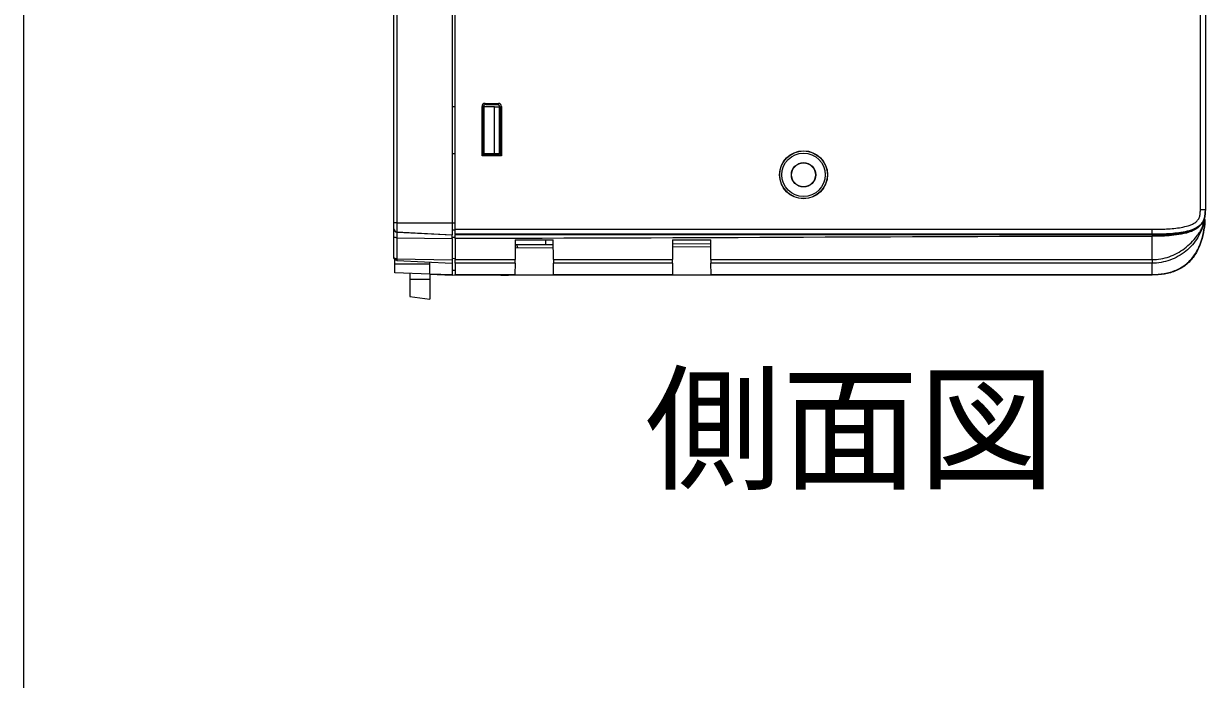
# Model space of a CAD drawing. Extents: x 222 to 1672, y 144 to 807.
# Drawn here: x 1188.1 to 1306, y 333.8 to 399.1 of the extents above; entities that cross this region are included whole.
import ezdxf

# ---------------------------------------------------------------- set-up
doc = ezdxf.new("R2010")
doc.units = 0
doc.header["$LTSCALE"] = 2
doc.header["$MEASUREMENT"] = 0
doc.layers.get('0').update_dxf_attribs({"linetype": 'CONTINUOUS'})
doc.styles.get("Standard").update_dxf_attribs({"font": 'TIMES.TTF'})

msp = doc.modelspace()

# ---------------------------------------------------------------- linework, layer by layer
at = {"lineweight": 5}
msp.add_line((1188.12814, 806.80121), (1188.12814, 144.49055), dxfattribs=at)
at = {"linetype": 'Continuous', "lineweight": 5}
for p, q in [((1305.46285, 380.57686), (1305.46285, 476.57686)), ((1305.96285, 476.57686), (1305.96285, 380.57686)), ((1230.84464, 430.86733), (1230.84464, 386.16733)), ((1225.04464, 379.30085), (1225.04464, 410.44161)), ((1225.32894, 410.45154), (1225.32894, 379.30085)), ((1231.14464, 378.64027), (1231.14464, 403.04027)), ((1231.14464, 390.86732), (1230.84464, 390.86732)), ((1233.83378, 385.9537), (1233.83378, 390.90044)), ((1233.94464, 390.77727), (1233.83378, 390.90044)), ((1233.94464, 386.1622), (1233.94464, 390.77727)), ((1233.95847, 390.86732), (1234.04464, 390.86732)), ((1234.04464, 386.16733), (1234.04464, 390.86732)), ((1235.08822, 390.86732), (1234.04464, 390.86732)), ((1234.13329, 391.20011), (1235.48102, 391.20048)), ((1234.13329, 391.20011), (1234.24422, 391.07686)), ((1234.24422, 391.07686), (1235.34505, 391.07686)), ((1235.08822, 386.16733), (1235.08822, 390.86732)), ((1235.08822, 390.86732), (1235.54464, 390.86732)), ((1235.34505, 391.07686), (1235.48102, 391.20048)), ((1235.54464, 390.86732), (1235.54464, 386.16733)), ((1235.7807, 390.90097), (1235.64464, 390.77727)), ((1235.64464, 390.77727), (1235.64464, 386.07686)), ((1235.7807, 390.90097), (1235.7807, 385.95316)), ((1235.64464, 388.06113), (1235.54464, 388.06113)), ((1230.84464, 386.16733), (1230.84464, 379.30085)), ((1231.14464, 386.16733), (1230.84464, 386.16733)), ((1233.83378, 385.9537), (1233.89105, 386.01732)), ((1235.7807, 385.95316), (1233.83378, 385.9537)), ((1233.89105, 386.16248), (1233.94464, 386.1622)), ((1233.89105, 386.01732), (1233.89105, 386.16248)), ((1235.64464, 386.01732), (1233.89105, 386.01732)), ((1234.04464, 386.16733), (1233.94464, 386.16733)), ((1235.08822, 386.16733), (1234.04464, 386.16733)), ((1235.54464, 386.16733), (1235.08822, 386.16733)), ((1235.7807, 385.95316), (1235.64464, 386.07686)), ((1235.64464, 386.07686), (1235.64464, 386.01732)), ((1305.96285, 380.57686), (1305.46285, 380.57686)), ((1305.85636, 379.51797), (1305.85635, 379.51788)), ((1305.89238, 379.8761), (1305.85636, 379.51797)), ((1305.89795, 379.87629), (1305.89795, 379.87627)), ((1225.04464, 378.69009), (1225.04464, 379.30085)), ((1225.32894, 379.30085), (1225.04464, 379.30085)), ((1225.04464, 378.67111), (1225.04464, 378.69009)), ((1225.04464, 377.88357), (1225.04464, 378.67111)), ((1225.32894, 379.30085), (1225.32894, 378.39078)), ((1225.32894, 379.30085), (1230.84464, 379.30085)), ((1225.32894, 378.39078), (1230.84464, 378.10199)), ((1225.32894, 378.39078), (1225.32894, 378.37181)), ((1225.32894, 378.37181), (1230.84464, 378.08302)), ((1225.32894, 378.37181), (1225.32894, 377.80099)), ((1230.84464, 379.30085), (1230.84464, 378.10199)), ((1230.84464, 379.30085), (1231.14464, 379.30085)), ((1230.84464, 378.59628), (1231.14464, 378.60152)), ((1230.84464, 378.57731), (1231.14464, 378.58254)), ((1231.14464, 378.64027), (1275.06285, 378.64027)), ((1231.14464, 378.64027), (1231.14464, 378.60152)), ((1275.06285, 378.64027), (1300.64464, 378.64027)), ((1300.64464, 378.14075), (1300.64464, 378.64027)), ((1225.04464, 375.83778), (1225.04464, 377.88357)), ((1225.32894, 377.80099), (1230.84464, 377.72131)), ((1225.32894, 377.80099), (1225.32894, 375.69099)), ((1230.84464, 378.10199), (1230.84464, 378.08302)), ((1230.84464, 377.72131), (1230.84464, 378.08302)), ((1230.84464, 377.85769), (1231.14464, 377.85913)), ((1230.84464, 377.72131), (1230.84464, 375.61131)), ((1300.64464, 378.14075), (1231.14464, 378.14075)), ((1231.14464, 378.14075), (1231.14464, 378.09254)), ((1231.14464, 377.73084), (1231.14464, 375.62084)), ((1237.14464, 377.57686), (1237.12757, 375.62084)), ((1240.16285, 377.10407), (1237.14038, 377.08824)), ((1237.14464, 377.57686), (1240.94464, 377.57686)), ((1237.40611, 376.79567), (1237.29449, 377.08905)), ((1240.16285, 377.57686), (1240.16285, 377.10407)), ((1240.94873, 377.10818), (1240.16285, 377.10407)), ((1240.96171, 375.62084), (1240.94464, 377.57686)), ((1252.84464, 377.57686), (1252.82757, 375.62084)), ((1256.64801, 377.19039), (1252.84109, 377.17046)), ((1252.84464, 377.57686), (1256.64464, 377.57686)), ((1256.66171, 375.62084), (1256.64464, 377.57686)), ((1300.64464, 378.08312), (1300.64464, 378.14075)), ((1300.64464, 375.62084), (1300.64464, 377.93844)), ((1237.13781, 376.7937), (1240.95123, 376.82169)), ((1252.83881, 376.90896), (1256.65022, 376.93694)), ((1225.14464, 375.17256), (1225.14464, 375.61911)), ((1228.64464, 375.17256), (1225.14464, 375.17256)), ((1225.14464, 374.29479), (1225.14464, 375.17256)), ((1225.32894, 375.69099), (1230.84464, 375.61131)), ((1225.32894, 375.53819), (1230.84464, 375.24913)), ((1228.64464, 374.20641), (1228.64464, 375.36442)), ((1230.84464, 375.74389), (1231.14464, 375.74913)), ((1230.84464, 375.61131), (1230.84464, 375.24913)), ((1230.84464, 375.24913), (1230.84464, 374.12347)), ((1231.14464, 375.62084), (1237.12757, 375.62084)), ((1237.12441, 375.25866), (1231.14464, 375.25866)), ((1231.14464, 375.25866), (1231.14464, 374.13299)), ((1237.12441, 375.25866), (1237.11459, 374.13299)), ((1240.96171, 375.62084), (1252.82757, 375.62084)), ((1252.82441, 375.25866), (1240.96487, 375.25866)), ((1240.97469, 374.13299), (1240.96487, 375.25866)), ((1252.82441, 375.25866), (1252.81459, 374.13299)), ((1256.66171, 375.62084), (1300.64464, 375.62084)), ((1300.64464, 375.25866), (1256.66487, 375.25866)), ((1256.67469, 374.13299), (1256.66487, 375.25866)), ((1300.64464, 374.13299), (1300.64464, 375.25866)), ((1228.64464, 374.17257), (1225.14464, 374.29479)), ((1226.64464, 374.24241), (1226.64464, 373.67256)), ((1226.64464, 373.67256), (1226.64464, 371.95365)), ((1226.64464, 373.67256), (1228.64464, 373.67256)), ((1228.64464, 374.20641), (1230.84464, 374.12347)), ((1228.64464, 374.18263), (1228.64464, 374.20641)), ((1228.64464, 374.17257), (1228.64464, 374.18263)), ((1228.64464, 374.18263), (1230.84464, 374.06733)), ((1228.64464, 374.17257), (1228.64464, 373.67256)), ((1228.64464, 373.67256), (1228.64464, 371.67256)), ((1230.84464, 374.5621), (1231.14464, 374.56734)), ((1230.84464, 374.12347), (1230.84464, 374.06733)), ((1230.84464, 374.06733), (1231.14464, 374.08731)), ((1231.14464, 374.13299), (1237.11459, 374.13299)), ((1237.1141, 374.07686), (1231.14464, 374.07686)), ((1235.76425, 374.06733), (1236.44464, 374.06733)), ((1240.97518, 374.07686), (1237.1141, 374.07686)), ((1240.97469, 374.13299), (1252.81459, 374.13299)), ((1252.8141, 374.07686), (1240.97518, 374.07686)), ((1256.67518, 374.07686), (1252.8141, 374.07686)), ((1256.67469, 374.13299), (1300.64464, 374.13299)), ((1300.64464, 374.07686), (1256.67518, 374.07686)), ((1226.64464, 371.95365), (1228.64464, 371.67256))]:
    msp.add_line(p, q, dxfattribs=at)
at = {"linetype": 'Continuous', "lineweight": 5, "flags": 128}
msp.add_lwpolyline([(1225.32894, 377.80099), (1225.2727, 377.80329), (1225.21904, 377.80847), (1225.1699, 377.81635), (1225.12703, 377.82664), (1225.09197, 377.83899), (1225.066, 377.85293), (1225.05003, 377.86796), (1225.04464, 377.88357)], dxfattribs=at)
at = {"linetype": 'Continuous', "lineweight": 5}
for radius in [2.39127, 2.37731, 2.16858, 1.21397, 1.19127]:
    msp.add_circle((1265.89464, 384.07686), radius, dxfattribs=at)
for centre, radius, start, end in [((1225.34448, 378.69022), 0.29984, 180.0252387, 267.0290628), ((1225.34448, 378.67124), 0.29984, 180.0252387, 267.0290628), ((1235.76425, 374.16733), 0.1, 247.272923, 270), ((1236.44464, 374.16733), 0.1, 270, 294.5959993)]:
    msp.add_arc(centre, radius, start, end, dxfattribs=at)
for centre, major_axis, ratio, start_param, end_param in [((1234.13411, 390.8997), (-0.2012, 0.22353), 0.997524673, 5.551833564, 7.119890835), ((1234.24505, 390.77645), (-0.21218, 0.21324), 0.997264654, 5.501658939, 7.06971621), ((1235.34423, 390.77645), (0.21218, 0.21324), 0.997264654, 5.496654405, 7.064711676), ((1235.4802, 390.90007), (0.22265, 0.20242), 0.996977364, 5.54682903, 7.114886301)]:
    msp.add_ellipse(centre, major_axis=major_axis, ratio=ratio, start_param=start_param, end_param=end_param, dxfattribs=at)
for points, knots in [([(1300.64464, 378.64027), (1301.13066, 378.64027), (1301.61623, 378.64995), (1302.58574, 378.70481), (1303.07132, 378.74859), (1303.78863, 378.87479), (1304.02706, 378.92731), (1304.37503, 379.03528), (1304.48919, 379.07613), (1304.71188, 379.17291), (1304.82124, 379.22924), (1305.02341, 379.36377), (1305.11812, 379.44393), (1305.27155, 379.63166), (1305.33027, 379.74142), (1305.40912, 379.97052), (1305.43169, 380.09073), (1305.45854, 380.33309), (1305.46285, 380.45484), (1305.46285, 380.57686)], [0, 0, 0, 0, 0.25, 0.25, 0.5, 0.5, 0.625, 0.625, 0.6875, 0.6875, 0.75, 0.75, 0.8125, 0.8125, 0.875, 0.875, 0.9375, 0.9375, 1, 1, 1, 1]), ([(1305.96285, 380.57686), (1305.96285, 380.30051), (1305.94254, 380.02005), (1305.8235, 379.62603), (1305.76758, 379.49731), (1305.62289, 379.26314), (1305.53429, 379.15707), (1305.22889, 378.87431), (1304.98315, 378.73975), (1304.4733, 378.53237), (1304.20608, 378.45813), (1303.39779, 378.28225), (1302.84723, 378.22489), (1301.74732, 378.15285), (1301.19626, 378.14075), (1300.64464, 378.14075)], [0, 0, 0, 0, 0.125, 0.125, 0.1875, 0.1875, 0.25, 0.25, 0.375, 0.375, 0.5, 0.5, 0.75, 0.75, 1, 1, 1, 1]), ([(1300.64464, 378.08312), (1301.13875, 378.08312), (1301.63354, 378.09345), (1302.61896, 378.15102), (1303.10865, 378.19698), (1303.83287, 378.32434), (1304.07254, 378.37668), (1304.42738, 378.48155), (1304.54487, 378.52097), (1304.77758, 378.61263), (1304.89285, 378.66505), (1305.11227, 378.78468), (1305.21726, 378.85215), (1305.41403, 379.00853), (1305.50464, 379.0971), (1305.66036, 379.29221), (1305.72691, 379.4009), (1305.83167, 379.63074), (1305.87042, 379.7524), (1305.89795, 379.87629)], [0, 0, 0, 0, 0.25, 0.25, 0.5, 0.5, 0.625, 0.625, 0.6875, 0.6875, 0.75, 0.75, 0.8125, 0.8125, 0.875, 0.875, 0.9375, 0.9375, 1, 1, 1, 1]), ([(1305.9291, 379.62603), (1305.92738, 379.56943), (1305.91406, 379.13115), (1305.78982, 378.30108), (1305.49609, 377.15177), (1304.96514, 376.05369), (1304.15385, 375.11734), (1303.08702, 374.47205), (1301.88581, 374.12762), (1301.05875, 374.0938), (1300.64464, 374.07686)], [0, 0, 0, 0, 0.019643459, 0.152112195, 0.290050612, 0.430112685, 0.571475095, 0.713515862, 0.856555385, 1, 1, 1, 1]), ([(1300.64464, 374.13299), (1301.05557, 374.15013), (1301.87478, 374.18429), (1303.0626, 374.52582), (1304.11881, 375.15811), (1304.93348, 376.07416), (1305.47981, 377.15722), (1305.78611, 378.30134), (1305.91367, 379.13095), (1305.92705, 379.56935), (1305.92878, 379.62598)], [0, 0, 0, 0, 0.143341679, 0.285755866, 0.426883894, 0.567658863, 0.708007274, 0.846778398, 0.980205514, 1, 1, 1, 1]), ([(1300.64464, 375.62084), (1300.93665, 375.62084), (1301.22985, 375.64605), (1301.80179, 375.74387), (1302.08142, 375.81619), (1302.62828, 376.00645), (1302.89717, 376.12559), (1303.40662, 376.40179), (1303.6489, 376.5592), (1304.11053, 376.90957), (1304.33046, 377.10345), (1304.74157, 377.51319), (1304.93459, 377.72942), (1305.20542, 378.07063), (1305.29281, 378.18784), (1305.4535, 378.43063), (1305.52597, 378.55594), (1305.65075, 378.8181), (1305.70311, 378.95448), (1305.79089, 379.23292), (1305.8268, 379.37553), (1305.85613, 379.51802)], [0, 0, 0, 0, 0.125, 0.125, 0.25, 0.25, 0.375, 0.375, 0.5, 0.5, 0.625, 0.625, 0.75, 0.75, 0.8125, 0.8125, 0.875, 0.875, 0.9375, 0.9375, 1, 1, 1, 1]), ([(1305.85635, 379.51788), (1305.8258, 379.36752), (1305.78874, 379.2186), (1305.70226, 378.92544), (1305.65301, 378.78173), (1305.48752, 378.35837), (1305.35249, 378.08482), (1305.04082, 377.56891), (1304.86383, 377.32515), (1304.46721, 376.86699), (1304.24621, 376.65212), (1303.77782, 376.26896), (1303.52871, 376.09829), (1303.00044, 375.79924), (1302.71989, 375.67091), (1302.14943, 375.467), (1301.85711, 375.3898), (1301.25815, 375.28542), (1300.95118, 375.25865), (1300.64464, 375.25865)], [0, 0, 0, 0, 0.0625, 0.0625, 0.125, 0.125, 0.25, 0.25, 0.375, 0.375, 0.5, 0.5, 0.625, 0.625, 0.75, 0.75, 0.875, 0.875, 1, 1, 1, 1]), ([(1305.77161, 379.51324), (1305.75469, 379.47084), (1305.67097, 379.26107), (1305.36657, 378.89094), (1304.72781, 378.46098), (1303.83608, 378.17925), (1302.85514, 378.03585), (1301.78896, 377.95073), (1301.06252, 377.94293), (1300.64464, 377.93844)], [0, 0, 0, 0, 0.024314081, 0.120293245, 0.249155504, 0.430376714, 0.612895284, 0.77731646, 1, 1, 1, 1]), ([(1305.89798, 379.87626), (1305.89797, 379.87625), (1305.89644, 379.87052), (1305.88758, 379.82602), (1305.87442, 379.78262), (1305.86297, 379.74487)], [0, 0, 0, 0, 0.0004250836, 0.130710826, 1, 1, 1, 1]), ([(1305.89798, 379.87627), (1305.91884, 379.9702), (1305.95432, 380.20299), (1305.96285, 380.43813), (1305.96285, 380.57686)], [0.8941278147, 0.8941278147, 0.8941278147, 0.8941278147, 0.9375, 1, 1, 1, 1]), ([(1231.14464, 378.14075), (1231.14464, 378.14326), (1231.14464, 378.15621), (1231.14464, 378.20761), (1231.14464, 378.24618), (1231.14464, 378.34285), (1231.14464, 378.40067), (1231.14464, 378.52073), (1231.14464, 378.58265), (1231.14464, 378.64027)], [0, 0, 0, 0, 0.25, 0.25, 0.5, 0.5, 0.75, 0.75, 1, 1, 1, 1]), ([(1231.14464, 377.73084), (1231.14464, 377.82444), (1231.14464, 377.91912), (1231.14464, 378.05223), (1231.14464, 378.0883), (1231.14464, 378.09254)], [0, 0, 0, 0, 0.5, 0.5, 1, 1, 1, 1]), ([(1300.64464, 378.08312), (1300.64464, 378.08131), (1300.64464, 378.06613), (1300.64464, 378.01462), (1300.64464, 377.97843), (1300.64464, 377.93844)], [0, 0, 0, 0, 0.5, 0.5, 1, 1, 1, 1]), ([(1225.32894, 375.69099), (1225.29197, 375.69363), (1225.21567, 375.69908), (1225.12591, 375.73145), (1225.07484, 375.7694), (1225.04915, 375.8046), (1225.04621, 375.82621), (1225.04464, 375.83778)], [0, 0, 0, 0, 0.241840904, 0.499137161, 0.708096115, 0.843763016, 1, 1, 1, 1]), ([(1225.32894, 375.53819), (1225.29197, 375.5442), (1225.21567, 375.5566), (1225.12592, 375.62363), (1225.07484, 375.6994), (1225.04915, 375.77072), (1225.04621, 375.8144), (1225.04464, 375.83778)], [0, 0, 0, 0, 0.241818983, 0.499138501, 0.708067613, 0.84374005, 1, 1, 1, 1]), ([(1225.32894, 375.69099), (1225.32817, 375.66975), (1225.32664, 375.6273), (1225.32606, 375.57817), (1225.32664, 375.54469), (1225.32817, 375.54036), (1225.32894, 375.53819)], [0, 0, 0, 0, 0.250089141, 0.500004932, 0.749913662, 1, 1, 1, 1]), ([(1231.14464, 375.25865), (1231.14464, 375.25865), (1231.14464, 375.29221), (1231.14464, 375.42646), (1231.14464, 375.52442), (1231.14464, 375.62084)], [0, 0, 0, 0, 0.5, 0.5, 1, 1, 1, 1]), ([(1237.12441, 375.25865), (1237.12441, 375.25865), (1237.12472, 375.2942), (1237.12586, 375.42438), (1237.12666, 375.51708), (1237.12757, 375.62084)], [0, 0, 0, 0, 0.5, 0.5, 1, 1, 1, 1]), ([(1240.96171, 375.62084), (1240.96262, 375.51638), (1240.96342, 375.4245), (1240.96456, 375.29427), (1240.96487, 375.25865), (1240.96487, 375.25865)], [0, 0, 0, 0, 0.5, 0.5, 1, 1, 1, 1]), ([(1252.82441, 375.25865), (1252.82441, 375.25865), (1252.82472, 375.2942), (1252.82586, 375.42438), (1252.82666, 375.51708), (1252.82757, 375.62084)], [0, 0, 0, 0, 0.5, 0.5, 1, 1, 1, 1]), ([(1256.66171, 375.62084), (1256.66262, 375.51638), (1256.66342, 375.4245), (1256.66456, 375.29427), (1256.66487, 375.25865), (1256.66487, 375.25865)], [0, 0, 0, 0, 0.5, 0.5, 1, 1, 1, 1]), ([(1300.64464, 375.62084), (1300.64464, 375.51738), (1300.64464, 375.42411), (1300.64464, 375.29456), (1300.64464, 375.25865), (1300.64464, 375.25865)], [0, 0, 0, 0, 0.5, 0.5, 1, 1, 1, 1])]:
    msp.add_open_spline(points, degree=3, knots=knots, dxfattribs=at)
for points in [[(1300.64464, 378.08312), (1277.47797, 378.08312), (1254.31131, 378.09254), (1231.14464, 378.09254)], [(1300.64464, 377.93844), (1277.47797, 377.93844), (1254.31131, 377.73084), (1231.14464, 377.73084)], [(1231.14464, 374.07686), (1231.14464, 374.07686), (1231.14464, 374.0983), (1231.14464, 374.13299)], [(1237.1141, 374.07686), (1237.1141, 374.07686), (1237.11427, 374.09726), (1237.11459, 374.13299)], [(1240.97469, 374.13299), (1240.97501, 374.09719), (1240.97518, 374.07686), (1240.97518, 374.07686)], [(1252.8141, 374.07686), (1252.8141, 374.07686), (1252.81427, 374.09726), (1252.81459, 374.13299)], [(1256.67469, 374.13299), (1256.67501, 374.09719), (1256.67518, 374.07686), (1256.67518, 374.07686)], [(1300.64464, 374.07686), (1300.64464, 374.07686), (1300.64464, 374.0983), (1300.64464, 374.13299)]]:
    msp.add_open_spline(points, degree=3, dxfattribs=at)

# ---------------------------------------------------------------- texts
msp.add_text('側面図', height=10, rotation=360, dxfattribs=at).set_placement((1250.07058, 353.75711))

doc.saveas('drawing.dxf')
